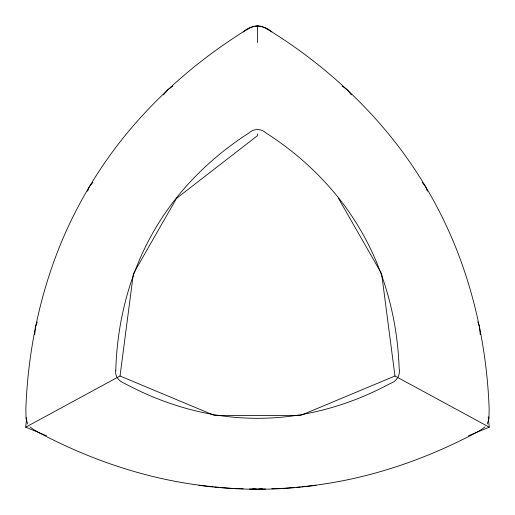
<?xml version="1.0" encoding="UTF-8"?>
<svg xmlns="http://www.w3.org/2000/svg" width="515" height="515" viewBox="0 0 515 515"><rect width="100%" height="100%" fill="white"/><g stroke="black" fill="none" stroke-linecap="round" stroke-linejoin="round"><path stroke-width="0.77" d="M46.511 435.767L25.75 427.154L26.683 417.568M34.75 334.525L35.529 326.542L37.254 322.055M25.75 427.154L120.04 376.002L133.366 273.793L176.478 198.41L257.5 135.657L257.5 134.048M87.595 191.252L89.32 186.771L92.861 182.394M487.287 423.98L488.986 418.566L489.134 408.479C487.042 352.537 475.821 296.891 454.751 244.973A436.63 436.63 0 0 0 396.17 143.447C361.768 99.241 319.223 61.684 271.843 31.898C263.493 24.282 251.507 24.282 243.157 31.898C195.777 61.684 153.225 99.234 118.83 143.447A436.63 436.63 0 0 0 60.249 244.973C39.185 296.891 27.958 352.537 25.866 408.479L26.014 418.566L27.713 423.98M163.57 94.863L167.613 89.861L172.821 86.147M484.963 426.877L481.737 429.375L474.791 433.334C421.122 461.562 362.38 480.959 301.887 486.733M256.2 26.677L257.5 25.75L261.163 26.317L264.942 27.862L271.843 31.898M243.157 31.898L250.058 27.862L253.837 26.317L257.5 25.75L258.8 26.677M488.239 416.77L489.25 427.154L394.96 376.002L300.612 415.457L214.388 415.457L120.04 376.002M468.489 435.767L489.25 427.154M262.251 488.478L257.5 489.25L249.556 488.98M294.786 487.454L282.13 488.42M296.363 487.293L300.303 486.894M265.444 488.98L257.5 489.25L252.749 488.478M271.804 488.767L280.54 488.471M232.87 488.42L220.214 487.454M234.46 488.471L243.196 488.767M30.037 426.877L33.263 429.375L40.209 433.334C93.878 461.562 152.62 480.959 213.113 486.733M214.697 486.894L218.637 487.293M342.179 86.147L347.387 89.861L351.43 94.863M422.139 182.394L425.68 186.771L427.405 191.252M338.522 198.41L381.634 273.793L394.96 376.002M477.746 322.055L479.471 326.542L480.25 334.525M257.5 25.75L257.5 42.597M316.081 485.297A436.051 436.051 0 0 1 198.919 485.297M115.791 370.246C114.639 376.478 119.177 381.345 124.63 383.443C154.803 399.717 187.698 411.034 221.675 415.843A261.543 261.543 0 0 0 293.325 415.85C327.302 411.034 360.197 399.724 390.37 383.443C397.039 381.255 400.593 374.759 399.144 367.948C397.677 327.031 388.439 286.295 370.761 249.292A272.982 272.982 0 0 0 342.295 202.678C321.341 175.203 295.34 151.751 266.268 133.121C261.189 128.37 253.811 128.37 248.732 133.121C219.66 151.751 193.666 175.209 172.705 202.678A272.982 272.982 0 0 0 144.239 249.292C126.561 286.295 117.323 327.031 115.856 367.948L115.791 370.246"/></g></svg>
